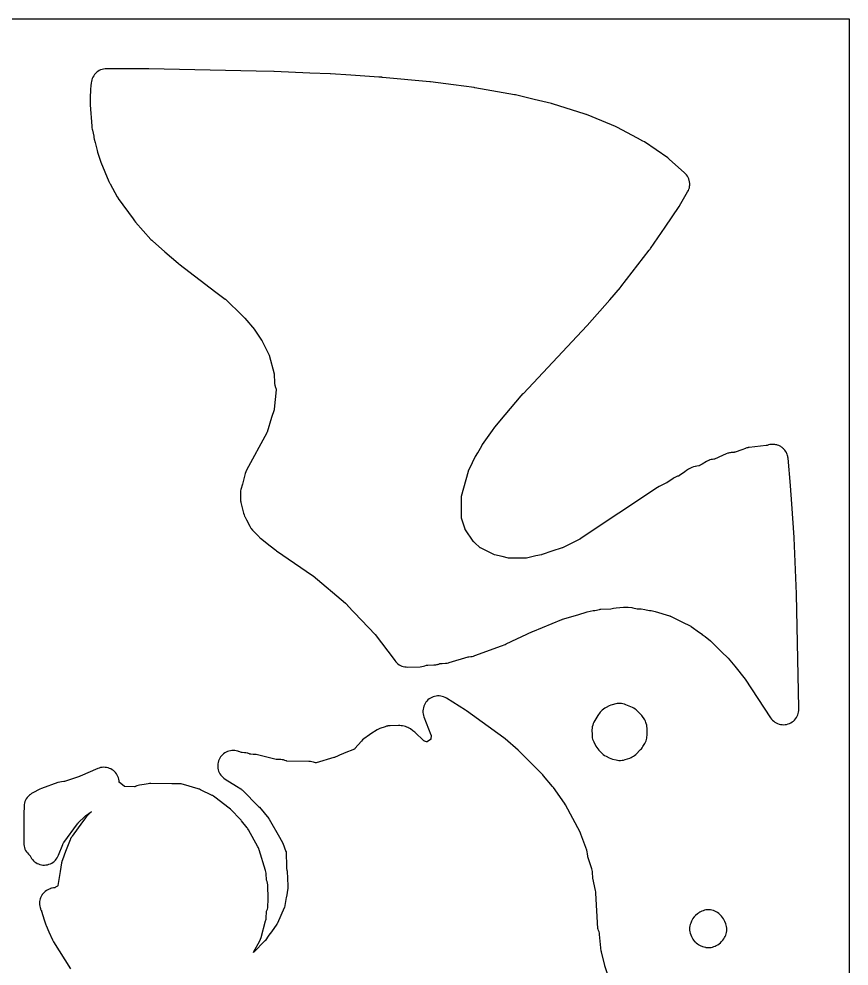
# Model space of a CAD drawing. Header units: millimetres. Extents: x 0 to 300, y 0 to 300.
# Drawn here: x 165.2 to 300, y 146.2 to 300 of the extents above; entities that cross this region are included whole.
import ezdxf

# ---------------------------------------------------------------- set-up
doc = ezdxf.new("R2010")
doc.units = ezdxf.units.MM
doc.layers.add('CUT', color=7, linetype='CONTINUOUS')

msp = doc.modelspace()

# ---------------------------------------------------------------- linework, layer by layer
at = {"layer": 'CUT'}
for points in [[(0.0501, 299.9994), (0.0614, 300), (299.9021, 300), (299.9192, 299.9992), (299.9606, 299.9971), (299.9634, 299.9386), (299.9634, 0.0614), (299.9606, 0.0029), (299.9192, 0.0008), (299.9021, 0), (0.0614, 0), (0.0501, 0.0006), (0.0029, 0.0029), (0.0006, 0.0501), (0, 0.0614), (0, 299.9386), (0.0006, 299.9499), (0.0029, 299.9971)], [(177.8548, 278.615), (177.9199, 278.3828), (178.414, 276.8983), (178.4783, 276.7264), (179.7916, 273.5738), (179.8737, 273.4049), (179.9172, 273.3154), (179.977, 273.2084), (181.1552, 271.1006), (181.2747, 270.913), (181.3098, 270.8579), (183.7009, 267.5429), (183.9453, 267.2041), (184.1041, 267.0059), (186.6179, 264.1773), (186.7357, 264.061), (186.8495, 263.9486), (188.8885, 262.1818), (191.0142, 260.34), (191.135, 260.2416), (197.1728, 255.6359), (198.6527, 254.5071), (198.7092, 254.4612), (198.7546, 254.4194), (198.7627, 254.412), (201.4227, 251.813), (201.7602, 251.4833), (201.8003, 251.4422), (201.8384, 251.3992), (203.408, 249.538), (203.4105, 249.535), (203.448, 249.4879), (203.481, 249.4417), (203.4853, 249.4357), (204.5819, 247.8086), (204.6064, 247.7695), (204.6082, 247.7667), (204.6101, 247.7636), (204.6125, 247.7598), (204.6226, 247.7438), (204.6466, 247.6995), (204.6591, 247.6764), (205.7447, 245.5098), (205.7459, 245.5072), (205.7526, 245.4928), (205.7815, 245.4173), (205.7868, 245.3994), (206.6061, 242.3852), (206.6089, 242.3738), (206.6112, 242.364), (206.6242, 242.2777), (206.6252, 242.2709), (206.6266, 242.2491), (206.6691, 240.9662), (206.6871, 240.7385), (206.7076, 240.6195), (206.7258, 240.5134), (206.7716, 240.3423), (206.7849, 240.2928), (206.9182, 239.8727), (206.9234, 239.8546), (206.9318, 239.8148), (206.9319, 239.7742), (206.9306, 239.7553), (206.6292, 236.6479), (206.6269, 236.6291), (206.6108, 236.5488), (206.6057, 236.5305), (206.2121, 235.2512), (205.4921, 232.9109), (205.486, 232.8929), (205.4558, 232.8213), (205.4541, 232.8173), (205.4454, 232.8004), (202.1303, 226.7404), (202.0012, 226.4663), (201.9063, 226.1787), (201.4536, 224.4637), (201.2198, 223.578), (201.1729, 223.3619), (201.1606, 223.2638), (201.1453, 223.1425), (201.1371, 222.9216), (201.1418, 222.289), (201.1435, 222.0536), (201.1488, 221.9748), (201.1634, 221.7571), (201.2012, 221.5556), (201.2182, 221.465), (201.6579, 219.7085), (201.7412, 219.4405), (201.8163, 219.2694), (201.854, 219.1835), (202.1276, 218.6448), (202.1276, 218.6447), (202.6436, 217.6286), (202.763, 217.4192), (202.842, 217.3073), (202.9021, 217.2222), (203.0509, 217.0495), (203.0594, 217.0396), (203.0746, 217.0236), (203.0913, 217.0059), (203.0982, 216.9987), (203.1022, 216.9944), (204.1112, 215.9314), (204.1794, 215.8647), (204.2447, 215.8009), (204.315, 215.7417), (204.3875, 215.6807), (205.9697, 214.4473), (206.9095, 213.7147), (206.9315, 213.6985), (207.0248, 213.63), (212.8424, 209.6077), (212.8884, 209.5743), (212.9327, 209.5387), (218.2052, 205.0946), (218.417, 204.8851), (218.4617, 204.8409), (218.5246, 204.7787), (218.5431, 204.7603), (223.0139, 200.0031), (226.1098, 195.9444), (226.2165, 195.7805), (226.3679, 195.5909), (226.537, 195.4168), (226.7221, 195.2599), (226.9216, 195.1218), (227.1336, 195.0036), (227.356, 194.9065), (227.5868, 194.8315), (227.8238, 194.7792), (228.0647, 194.7501), (228.3073, 194.7445), (230.3245, 194.7959), (230.5849, 194.8162), (230.8418, 194.8636), (231.0923, 194.9375), (231.3304, 195.0215), (231.3489, 195.0275), (231.3896, 195.0372), (231.4311, 195.0427), (231.4505, 195.0438), (231.451, 195.0438), (231.4643, 195.0442), (231.591, 195.0478), (232.5547, 195.075), (232.71, 195.0866), (232.7874, 195.0924), (232.8575, 195.1043), (233.0174, 195.1315), (233.1146, 195.1575), (233.2428, 195.1919), (233.3527, 195.2326), (233.4616, 195.273), (233.4974, 195.2882), (233.5156, 195.2959), (233.5207, 195.298), (233.5486, 195.3071), (233.5679, 195.3135), (233.5801, 195.3151), (233.5972, 195.3175), (233.6221, 195.3193), (233.8816, 195.3316), (233.8817, 195.3316), (234.4277, 195.3574), (234.5851, 195.3745), (234.7318, 195.3905), (234.9062, 195.4315), (235.0296, 195.4605), (238.1174, 196.3891), (238.1352, 196.394), (238.2136, 196.4093), (238.2319, 196.4116), (238.5538, 196.4424), (238.7663, 196.472), (238.9755, 196.5197), (238.9912, 196.5247), (239.0078, 196.5286), (239.112, 196.5622), (239.112, 196.5623), (239.2043, 196.592), (243.528, 198.1871), (244.104, 198.3996), (244.3108, 198.4866), (248.5758, 200.5113), (248.6043, 200.5244), (248.6077, 200.5258), (248.6331, 200.5367), (253.3031, 202.4597), (253.3493, 202.4773), (253.3613, 202.4819), (253.3932, 202.4922), (253.4206, 202.501), (255.9248, 203.2378), (257.4403, 203.6836), (258.4131, 203.9068), (258.6931, 203.9245), (258.945, 203.9533), (259.1926, 204.0074), (259.4336, 204.0864), (259.5275, 204.1225), (259.6374, 204.1648), (259.639, 204.1654), (261.2616, 204.2157), (261.5012, 204.2347), (261.7377, 204.2766), (262.157, 204.3718), (263.3419, 204.4613), (263.9516, 204.4642), (264.0879, 204.4625), (264.6825, 204.395), (264.6975, 204.3933), (264.8517, 204.3421), (265.0831, 204.2775), (265.3197, 204.2354), (265.5593, 204.2162), (266.0677, 204.1999), (266.1369, 204.1892), (266.1855, 204.1816), (266.2301, 204.1747), (266.7978, 204.0865), (267.0065, 204.0144), (267.2709, 203.9541), (267.5403, 203.9229), (267.8354, 203.9048), (268.507, 203.7554), (270.8005, 203.0674), (270.8699, 203.0441), (270.9368, 203.0189), (270.9512, 203.0122), (271.1791, 202.8984), (271.1792, 202.8983), (272.8147, 202.0815), (274.2467, 201.363), (274.251, 201.3607), (274.2801, 201.3434), (274.2931, 201.3352), (274.3167, 201.3205), (274.3478, 201.2997), (275.6827, 200.3491), (276.0926, 200.0572), (276.1151, 200.0411), (276.6125, 199.6869), (277.4616, 198.9873), (278.7864, 197.6983), (279.265, 197.2196), (280.3142, 196.164), (281.4235, 194.8987), (283.0754, 192.7692), (287.2278, 186.499), (287.3747, 186.2995), (287.5406, 186.1155), (287.7238, 185.9488), (287.9227, 185.8011), (288.1352, 185.6738), (288.3593, 185.5681), (288.5927, 185.4851), (288.8332, 185.4257), (289.0784, 185.3903), (289.3259, 185.3794), (289.5732, 185.393), (289.818, 185.4311), (290.0579, 185.4931), (290.2904, 185.5787), (290.5133, 185.6868), (290.7244, 185.8164), (290.9216, 185.9663), (291.1031, 186.135), (291.2669, 186.3208), (291.4116, 186.5219), (291.5356, 186.7363), (291.6378, 186.962), (291.7172, 187.1967), (291.7729, 187.438), (291.8045, 187.6838), (291.8117, 187.9314), (291.8083, 188.0942), (291.4231, 206.6), (291.4222, 206.6274), (291.4213, 206.6559), (291.0299, 215.7173), (291.0293, 215.7275), (291.0269, 215.7717), (290.6699, 221.2597), (290.4812, 224.1593), (290.4756, 224.2306), (290.0613, 228.6447), (290.0335, 228.8388), (290.0267, 228.8859), (290.013, 228.9422), (289.9689, 229.1225), (289.8979, 229.3248), (289.8883, 229.3524), (289.8752, 229.3805), (289.8752, 229.3806), (289.7857, 229.5733), (289.662, 229.7832), (289.5186, 229.9801), (289.3865, 230.1286), (289.3566, 230.1621), (289.2844, 230.2289), (289.1777, 230.3275), (289.1151, 230.3749), (288.9836, 230.4746), (288.8719, 230.5433), (288.7761, 230.6022), (288.5571, 230.7089), (288.3288, 230.7939), (288.226, 230.8211), (288.0933, 230.8562), (287.8936, 230.8887), (287.8528, 230.8953), (287.8015, 230.8986), (287.6097, 230.9108), (287.3662, 230.9026), (287.1247, 230.8707), (286.8875, 230.8155), (286.6567, 230.7374), (286.6203, 230.7231), (286.6047, 230.7174), (286.5699, 230.7072), (286.5459, 230.7024), (286.5343, 230.7001), (286.5182, 230.698), (283.7419, 230.3986), (283.607, 230.3785), (283.539, 230.3683), (283.3393, 230.3214), (283.2199, 230.2828), (283.2198, 230.2828), (283.1441, 230.2584), (282.5368, 230.0341), (282.5367, 230.0341), (281.455, 229.6348), (281.4388, 229.6293), (281.403, 229.6196), (281.3663, 229.6133), (281.3498, 229.6116), (281.2885, 229.6067), (280.8073, 229.5683), (280.6588, 229.5479), (280.5279, 229.53), (280.3801, 229.4924), (280.2545, 229.4604), (279.9907, 229.3605), (279.4231, 229.1081), (279.423, 229.1081), (279.4229, 229.108), (278.1108, 228.5245), (278.0935, 228.5173), (278.0552, 228.5047), (278.0245, 228.4979), (278.0159, 228.496), (277.9974, 228.4933), (277.8163, 228.4715), (277.5559, 228.4262), (277.3525, 228.3681), (277.3017, 228.3535), (277.267, 228.3396), (277.0565, 228.2545), (276.8233, 228.1301), (276.1136, 227.7021), (275.7, 227.4526), (275.6832, 227.4431), (275.6455, 227.4254), (275.6066, 227.4162), (275.6051, 227.4158), (275.5978, 227.4147), (275.5859, 227.4128), (275.2459, 227.3688), (275.0086, 227.3244), (274.9707, 227.3173), (274.703, 227.2354), (274.4461, 227.1241), (273.9142, 226.8572), (273.7448, 226.7639), (273.5831, 226.6577), (273.2982, 226.4544), (272.4166, 225.8254), (272.4021, 225.8155), (272.3736, 225.7989), (272.3697, 225.7967), (272.3598, 225.7932), (272.3342, 225.7841), (272.3174, 225.7795), (272.2446, 225.7611), (272.2235, 225.7558), (272.1128, 225.7223), (272.0004, 225.6884), (271.7844, 225.6004), (271.5776, 225.4927), (271.5562, 225.4789), (271.3817, 225.3662), (271.1774, 225.2203), (270.4378, 224.6922), (270.4343, 224.6899), (270.4334, 224.6893), (270.3649, 224.6481), (270.3636, 224.6474), (270.3487, 224.6397), (269.1491, 224.054), (268.8627, 223.89), (256.2913, 215.5401), (256.2792, 215.5326), (256.2287, 215.5012), (256.1638, 215.4663), (255.6974, 215.2337), (253.5279, 214.1518), (253.4516, 214.117), (253.3731, 214.0877), (251.7162, 213.5352), (251.7161, 213.5352), (251.716, 213.5351), (251.7158, 213.5351), (250.1447, 213.0111), (250.1423, 213.0104), (250.0836, 212.9926), (250.0508, 212.9845), (250.0217, 212.9773), (249.1272, 212.7821), (249.1271, 212.7821), (247.5649, 212.4412), (247.5479, 212.438), (247.5453, 212.4375), (247.4601, 212.4281), (247.4403, 212.4276), (244.7858, 212.418), (244.7795, 212.4182), (244.7634, 212.4186), (244.6671, 212.4298), (244.6451, 212.4344), (243.6666, 212.6693), (242.3943, 212.9747), (242.3737, 212.9802), (242.2873, 213.0117), (242.2842, 213.0131), (242.268, 213.0206), (240.1109, 214.0956), (240.0952, 214.1039), (240.0774, 214.1149), (240.0629, 214.124), (240.0326, 214.1471), (240.0259, 214.1529), (240.0193, 214.1587), (239.2122, 214.9029), (239.0272, 215.0735), (239.0123, 215.088), (238.9537, 215.1554), (238.9415, 215.1721), (237.6668, 217.0126), (237.6572, 217.0272), (237.6568, 217.0278), (237.6377, 217.0621), (237.6339, 217.0708), (237.622, 217.0981), (237.6174, 217.1111), (237.6159, 217.1153), (237.5578, 217.294), (237.0796, 218.7643), (237.0796, 218.7645), (237.0796, 218.7646), (237.0795, 218.7646), (237.0741, 218.7828), (237.0655, 218.8227), (237.0609, 218.8633), (237.0602, 218.8822), (237.0198, 222.4486), (237.0205, 222.4575), (237.0272, 222.4951), (237.0316, 222.5122), (238.1587, 226.5698), (238.1638, 226.5867), (238.1847, 226.6413), (238.2099, 226.697), (238.8456, 227.9838), (238.8456, 227.9839), (239.2782, 228.8594), (239.286, 228.8745), (239.2961, 228.8943), (239.3152, 228.9286), (239.6777, 229.5548), (240.097, 230.2793), (240.0971, 230.2793), (240.396, 230.7957), (240.4028, 230.8069), (240.4235, 230.8409), (240.4529, 230.8848), (242.0538, 233.1587), (242.4311, 233.6947), (242.4632, 233.738), (242.4971, 233.7799), (243.2408, 234.6561), (246.741, 238.7796), (246.7411, 238.7797), (246.7412, 238.7798), (247.0483, 239.1416), (247.0485, 239.1418), (247.0684, 239.1647), (247.0871, 239.1851), (247.0891, 239.1873), (257.3989, 250.1401), (257.4667, 250.2151), (261.1014, 254.4037), (261.1014, 254.4038), (261.1015, 254.4038), (262.8353, 256.4018), (262.8569, 256.4282), (262.9238, 256.5098), (267.5222, 262.4489), (267.6451, 262.6076), (267.7335, 262.7293), (270.099, 266.197), (270.0991, 266.1971), (270.0991, 266.1972), (272.3629, 269.5159), (272.4254, 269.6147), (272.457, 269.6648), (273.7591, 271.8964), (273.8454, 272.0625), (273.8723, 272.1143), (273.9635, 272.3422), (274.032, 272.5779), (274.036, 272.5992), (274.077, 272.8193), (274.0906, 272.9765), (274.0981, 273.0638), (274.0968, 273.1716), (274.0951, 273.3093), (274.0801, 273.4452), (274.0681, 273.5533), (274.0173, 273.7935), (273.9698, 273.9435), (273.9431, 274.0275), (273.9041, 274.1185), (273.8464, 274.2531), (273.728, 274.4682), (273.5891, 274.6706), (273.431, 274.8584), (273.2552, 275.0298), (270.7585, 277.2359), (270.5183, 277.4233), (266.728, 280.0263), (266.4871, 280.1725), (265.6132, 280.6375), (262.2596, 282.4221), (262.0356, 282.5274), (258.2612, 284.0788), (257.3266, 284.463), (257.268, 284.4842), (257.1271, 284.5353), (251.8131, 286.2087), (251.7477, 286.2268), (251.6423, 286.2559), (248.8434, 286.9235), (245.7864, 287.6528), (245.6464, 287.6819), (245.6463, 287.6819), (245.6454, 287.6821), (239.2094, 288.8304), (239.18, 288.8349), (239.095, 288.848), (235.7541, 289.2856), (232.0035, 289.7769), (231.9625, 289.7815), (231.9123, 289.7871), (224.195, 290.5112), (224.1334, 290.516), (224.1238, 290.5168), (223.5982, 290.551), (223.598, 290.551), (219.0844, 290.8448), (215.7609, 291.0612), (215.7064, 291.0641), (212.4355, 291.2055), (206.6203, 291.4569), (206.5731, 291.4584), (206.5644, 291.4587), (203.7159, 291.518), (186.2595, 291.8815), (186.2155, 291.882), (179.5049, 291.9038), (179.414, 291.9041), (179.1661, 291.8926), (178.9205, 291.8565), (178.6798, 291.7964), (178.4462, 291.7126), (178.222, 291.6061), (178.0096, 291.4779), (177.8109, 291.3292), (177.6279, 291.1616), (177.4624, 290.9767), (177.316, 290.7762), (177.1903, 290.5623), (177.0864, 290.3369), (177.0053, 290.1024), (176.9479, 289.8609), (176.9148, 289.615), (176.8732, 289.1245), (176.8404, 288.9884), (176.8084, 288.7797), (176.7942, 288.569), (176.7805, 288.0298), (176.7484, 287.65), (176.7439, 287.2895), (176.7565, 287.08), (176.7365, 286.2884), (176.7434, 286.029), (177.0162, 282.562), (177.0368, 282.4028), (177.0415, 282.3242), (177.0623, 282.1192), (177.0999, 281.9165), (177.3145, 280.9783), (177.3412, 280.7336), (177.403, 280.459), (177.5556, 279.9238)], [(258.2195, 184.5265), (258.229, 183.721), (258.2422, 183.492), (258.2763, 183.2652), (258.3311, 183.0425), (258.4061, 182.8258), (258.5006, 182.6168), (258.8754, 181.8802), (259.0063, 181.6531), (259.1604, 181.441), (259.3358, 181.2461), (259.8654, 180.7166), (260.0603, 180.5411), (260.2726, 180.387), (260.4998, 180.2559), (261.0219, 179.9904), (261.2852, 179.8751), (261.56, 179.7907), (262.1529, 179.6453), (262.3563, 179.6043), (262.5623, 179.5804), (262.7697, 179.5735), (262.8394, 179.5741), (263.0998, 179.59), (263.3572, 179.6329), (263.6086, 179.7024), (264.3497, 179.9494), (264.5648, 180.0324), (264.7714, 180.1348), (264.9677, 180.2558), (265.152, 180.3943), (265.3227, 180.5493), (266.104, 181.3271), (266.2433, 181.4775), (266.3697, 181.6388), (266.4825, 181.81), (266.8025, 182.3419), (266.91, 182.5403), (266.9992, 182.7476), (267.0693, 182.9621), (267.1197, 183.182), (267.1502, 183.4056), (267.1603, 183.631), (267.1602, 184.79), (267.1458, 185.0579), (267.1028, 185.3227), (267.0316, 185.5814), (266.9808, 185.7336), (266.8981, 185.9479), (266.7962, 186.1536), (266.6758, 186.3491), (266.4472, 186.6849), (266.3098, 186.8681), (266.1562, 187.0379), (265.5858, 187.6132), (265.4126, 187.7722), (265.2253, 187.9143), (265.0254, 188.0381), (264.8148, 188.1425), (263.7353, 188.6161), (263.4998, 188.7056), (263.2565, 188.7709), (263.0079, 188.8114), (262.7564, 188.8267), (262.733, 188.8269), (262.5205, 188.82), (262.3094, 188.7951), (262.1011, 188.7524), (261.5265, 188.6087), (261.26, 188.526), (261.0044, 188.4142), (260.5183, 188.1683), (260.2922, 188.0387), (260.0808, 187.8862), (259.8865, 187.7126), (259.5712, 187.4), (259.4191, 187.235), (259.2824, 187.0569), (259.1622, 186.8673), (258.5499, 185.7984), (258.4303, 185.561), (258.3365, 185.3123), (258.2696, 185.055), (258.2305, 184.7921)], [(275.5378, 149.6604), (275.568, 149.642), (275.7947, 149.5335), (276.1853, 149.3702), (276.1891, 149.3686), (276.4076, 149.289), (276.4242, 149.2846), (276.4301, 149.2825), (276.4624, 149.2746), (276.6325, 149.23), (276.67, 149.2238), (276.6826, 149.2207), (276.7185, 149.2158), (276.862, 149.1922), (276.9229, 149.1879), (276.9403, 149.1855), (276.97, 149.1846), (277.0939, 149.1758), (277.1817, 149.1778), (277.2001, 149.1772), (277.2204, 149.1787), (277.3264, 149.1811), (277.4462, 149.195), (277.4595, 149.196), (277.4689, 149.1977), (277.5574, 149.208), (277.7848, 149.2561), (278.0069, 149.3253), (278.2215, 149.4147), (278.3974, 149.4978), (278.6387, 149.6285), (278.8643, 149.7849), (279.0713, 149.965), (279.0759, 149.9694), (279.2722, 150.1601), (279.4539, 150.3565), (279.6135, 150.5712), (279.7493, 150.8017), (279.8433, 150.9829), (279.8452, 150.9866), (279.9435, 151.2001), (280.0214, 151.4219), (280.0781, 151.65), (280.1131, 151.8825), (280.1262, 152.1172), (280.1171, 152.3521), (280.086, 152.5852), (280.0331, 152.8142), (279.959, 153.0373), (279.8161, 153.408), (279.7122, 153.6412), (279.6566, 153.738), (279.5855, 153.8631), (279.4384, 154.0699), (279.271, 154.2608), (278.9784, 154.562), (278.7989, 154.7296), (278.6037, 154.8787), (278.3949, 155.0079), (278.1744, 155.1161), (277.9444, 155.2021), (277.707, 155.2651), (277.4646, 155.3045), (277.4437, 155.3058), (277.4347, 155.3072), (277.3452, 155.312), (277.2195, 155.32), (277.2077, 155.3201), (277.1997, 155.3199), (277.1883, 155.3205), (277.1676, 155.3206), (277, 155.3137), (276.9852, 155.3133), (276.9833, 155.313), (276.9412, 155.3113), (276.7166, 155.2816), (276.4957, 155.2317), (276.2801, 155.162), (276.0718, 155.0731), (275.7499, 154.9181), (275.5766, 154.8223), (275.5397, 154.8027), (275.5338, 154.7987), (275.5045, 154.7825), (275.3282, 154.6574), (275.3056, 154.6418), (275.3024, 154.6391), (275.2758, 154.6202), (275.0994, 154.4625), (275.0913, 154.4555), (275.0889, 154.4531), (275.0668, 154.4334), (274.9963, 154.3629), (274.9657, 154.3331), (274.9557, 154.3223), (274.9248, 154.2914), (274.836, 154.1934), (274.7948, 154.149), (274.7897, 154.1422), (274.7579, 154.107), (274.6102, 153.907), (274.483, 153.6932), (274.3778, 153.4679), (274.2509, 153.157), (274.1711, 152.931), (274.1134, 152.6984), (274.0781, 152.4614), (274.0657, 152.2221), (274.0763, 151.9827), (274.1098, 151.7454), (274.1101, 151.7442), (274.1118, 151.7323), (274.169, 151.4956), (274.2489, 151.2656), (274.3618, 150.9858), (274.4636, 150.7649), (274.5864, 150.5551), (274.729, 150.3581), (274.89, 150.1759), (274.9372, 150.1275), (274.9687, 150.0951), (275.153, 149.9242), (275.3534, 149.7727)]]:
    msp.add_lwpolyline(points, close=True, dxfattribs=at)
msp.add_lwpolyline([(260.8773, 144.5841), (260.3298, 146.2149), (260.3154, 146.2606), (260.3029, 146.3069), (259.7682, 148.4588), (259.7512, 148.5387), (259.7398, 148.6197), (259.4535, 151.3012), (259.4192, 151.5257), (259.3646, 151.7462), (259.2902, 151.9609), (259.2172, 152.1442), (259.2102, 152.1633), (259.1985, 152.2053), (259.1914, 152.2484), (259.1898, 152.2686), (258.8749, 158.0345), (258.8547, 158.243), (258.8171, 158.4491), (258.3689, 160.433), (258.3678, 160.4384), (258.3561, 160.522), (258.3547, 160.5411), (258.3179, 161.3195), (258.2975, 161.5409), (258.2576, 161.7596), (258.1984, 161.9739), (257.5642, 163.9263), (257.5586, 163.9451), (257.541, 164.0278), (257.5384, 164.0473), (257.4989, 164.42), (257.4485, 164.7198), (257.3622, 165.0113), (256.4217, 167.5962), (256.2814, 167.912), (253.9321, 172.3455), (253.7641, 172.6186), (251.9595, 175.17), (251.822, 175.347), (250.356, 177.069), (250.2267, 177.2096), (246.3426, 181.1228), (246.2118, 181.2454), (244.1021, 183.0862), (243.9332, 183.2211), (237.8752, 187.6468), (237.7118, 187.7565), (234.5882, 189.6811), (234.3699, 189.801), (234.1408, 189.8986), (233.9031, 189.9729), (233.6592, 190.0232), (233.4115, 190.049), (233.1624, 190.05), (232.9145, 190.0262), (232.6702, 189.9779), (232.4319, 189.9055), (232.202, 189.8098), (231.9828, 189.6917), (231.7764, 189.5523), (231.5849, 189.3931), (231.4102, 189.2156), (231.254, 189.0217), (231.1178, 188.8131), (231.0031, 188.5921), (230.911, 188.3607), (230.8423, 188.1213), (230.7978, 187.8763), (230.7779, 187.628), (230.7828, 187.379), (230.8125, 187.1318), (230.8666, 186.8887), (230.9446, 186.6522), (232.0825, 183.7048), (232.0883, 183.6887), (232.0984, 183.6532), (232.0984, 183.6161), (232.0973, 183.5994), (232.0466, 183.041), (232.0444, 183.0223), (232.0368, 182.983), (232.0053, 182.9584), (231.9896, 182.9479), (231.4634, 182.6167), (231.4484, 182.6078), (231.4154, 182.591), (231.379, 182.598), (231.3622, 182.6025), (231.0339, 182.6981), (231.017, 182.7035), (230.9817, 182.7175), (230.9517, 182.7409), (230.9385, 182.7527), (229.4545, 184.155), (229.3102, 184.2813), (229.1566, 184.3961), (228.7384, 184.6845), (228.5415, 184.8071), (228.4093, 184.8733), (228.3684, 184.8958), (228.3381, 184.909), (228.3341, 184.911), (228.3283, 184.9133), (228.1547, 184.9887), (227.9332, 185.0613), (227.7049, 185.1244), (227.4805, 185.1755), (227.2523, 185.2058), (227.236, 185.2064), (227.2236, 185.2088), (227.0142, 185.2311), (226.8037, 185.2357), (225.4652, 185.2084), (225.2864, 185.1947), (225.2802, 185.1944), (225.2776, 185.1941), (225.1874, 185.1872), (225.0831, 185.1674), (225.0656, 185.165), (225.0408, 185.1594), (224.9137, 185.1352), (224.8561, 185.1175), (224.8544, 185.1171), (224.8423, 185.1132), (224.6474, 185.0531), (223.783, 184.7328), (223.5589, 184.637), (223.3452, 184.52), (222.2945, 183.8759), (222.1098, 183.751), (221.1795, 183.0596), (220.9757, 182.8908), (220.7909, 182.7013), (219.7288, 181.49), (219.7173, 181.4774), (219.6907, 181.4522), (219.6582, 181.435), (219.6431, 181.4283), (217.9621, 180.7261), (217.8856, 180.6942), (217.2244, 180.418), (216.9958, 180.3225), (216.9957, 180.3225), (216.3984, 180.0729), (216.3404, 180.0505), (216.2813, 180.031), (213.4562, 179.1841), (213.4378, 179.1791), (213.4345, 179.1785), (213.4337, 179.1785), (213.4172, 179.1796), (213.3814, 179.1844), (213.3462, 179.1923), (213.3307, 179.1969), (213.0006, 179.3027), (212.7626, 179.3663), (212.5194, 179.4061), (212.2736, 179.4219), (212.2674, 179.4219), (212.2656, 179.4221), (208.6586, 179.4783), (208.6399, 179.479), (208.6235, 179.481), (208.593, 179.4905), (208.5762, 179.4972), (208.5463, 179.5099), (208.3365, 179.5881), (208.1207, 179.6471), (207.9003, 179.6867), (207.6774, 179.7063), (207.658, 179.7072), (207.0443, 179.7337), (207.0283, 179.7348), (207.0265, 179.7349), (206.9682, 179.743), (206.9499, 179.7456), (206.9324, 179.7493), (203.889, 180.4731), (203.6777, 180.5138), (203.5482, 180.5274), (203.4637, 180.5362), (203.1852, 180.5533), (202.8129, 180.5762), (202.795, 180.5777), (202.7798, 180.5801), (202.7568, 180.5838), (202.7204, 180.597), (202.6787, 180.6157), (202.6332, 180.6337), (202.4694, 180.6984), (202.3326, 180.7387), (202.2536, 180.762), (202.0329, 180.8059), (201.8092, 180.8297), (201.4434, 180.8522), (201.4206, 180.8543), (201.3237, 180.8722), (201.3073, 180.8768), (200.8781, 181.0129), (200.8503, 181.0202), (200.7053, 181.0658), (200.4716, 181.127), (200.233, 181.1654), (199.9919, 181.1806), (199.7505, 181.1724), (199.5109, 181.1409), (199.2755, 181.0865), (199.0465, 181.0096), (198.826, 180.911), (198.616, 180.7915), (198.4185, 180.6524), (198.2354, 180.4948), (198.0683, 180.3203), (197.9189, 180.1304), (197.7885, 179.9271), (197.6783, 179.7121), (197.5894, 179.4874), (197.5226, 179.2552), (197.4785, 179.0177), (197.4576, 178.777), (197.46, 178.5354), (197.4856, 178.2952), (197.5344, 178.0586), (197.6058, 177.8278), (197.6991, 177.605), (197.8135, 177.3922), (197.9478, 177.1914), (198.101, 177.0045), (198.2715, 176.8333), (198.4576, 176.6794), (198.6578, 176.5441), (200.5155, 175.4157), (201.194, 174.9772), (201.3023, 174.8787), (201.3816, 174.8067), (201.3895, 174.7995), (201.4685, 174.7277), (204.0895, 172.1137), (204.2171, 171.9827), (205.7353, 170.1642), (205.7388, 170.1599), (205.7747, 170.1087), (205.8085, 170.0532), (207.5011, 167.1021), (208.0407, 166.1143), (208.5406, 164.8083), (208.5502, 164.778), (208.5517, 164.7729), (208.5605, 164.7347), (208.5621, 164.7201), (208.5632, 164.6959), (208.6128, 162.3054), (208.6331, 162.0352), (208.6825, 161.7687), (208.7304, 161.5711), (208.8535, 159.2105), (208.8498, 158.8059), (208.5998, 157.4339), (208.5977, 157.4225), (208.5814, 157.3326), (208.3432, 156.0252), (208.2781, 155.6966), (208.2754, 155.6845), (208.2597, 155.6335), (208.2513, 155.613), (207.1657, 153.1604), (207.1624, 153.1539), (207.1201, 153.0773), (207.0918, 153.0338), (207.0525, 152.9759), (206.1924, 151.7576), (205.776, 151.1679), (205.5605, 150.8627), (205.3905, 150.6219), (205.1476, 150.2779), (205.1269, 150.257), (203.3329, 148.4567), (203.2534, 148.3685), (203.2532, 148.3731), (203.2795, 148.4278), (204.2914, 150.294), (204.399, 150.5231), (204.4142, 150.5556), (204.5061, 150.8297), (205.2386, 153.5243), (205.261, 153.6293), (205.2963, 153.7948), (205.3175, 154.0074), (205.3238, 154.0701), (205.362, 154.9385), (205.3636, 154.9598), (205.3702, 155.0034), (205.3816, 155.046), (205.3887, 155.0662), (205.444, 155.2096), (205.4788, 155.3133), (205.5136, 155.4169), (205.5648, 155.6295), (205.5803, 155.7329), (205.5972, 155.8457), (205.604, 155.9557), (205.6106, 156.064), (205.6226, 156.7383), (205.6318, 157.2612), (205.632, 157.2964), (205.6321, 157.331), (205.6141, 159.0936), (205.5963, 159.3673), (205.5935, 159.383), (205.5485, 159.6374), (205.4715, 159.9007), (205.3871, 160.1396), (205.381, 160.1584), (205.3714, 160.1978), (205.3692, 160.2128), (205.3657, 160.238), (205.3654, 160.2421), (205.3643, 160.2577), (205.3301, 161.0741), (205.3216, 161.1741), (205.3121, 161.287), (205.278, 161.4854), (205.2759, 161.4975), (205.2219, 161.7042), (204.1926, 165.0523), (204.1534, 165.1599), (204.1048, 165.293), (204.071, 165.3626), (203.9929, 165.5234), (202.4602, 168.3072), (202.3557, 168.4801), (202.2852, 168.5779), (202.2376, 168.644), (201.3425, 169.7856), (201.27, 169.8679), (201.1547, 169.9989), (199.5657, 171.6093), (199.5234, 171.6465), (199.3036, 171.8402), (196.9857, 173.6104), (196.7916, 173.7446), (196.5857, 173.8599), (196.5659, 173.8698), (194.6663, 174.8189), (194.4701, 174.9064), (194.4646, 174.9088), (194.2963, 174.9666), (194.2557, 174.9806), (191.8831, 175.6799), (191.6566, 175.7353), (191.5362, 175.7531), (191.4259, 175.7694), (191.2531, 175.7786), (191.1931, 175.7818), (190.0183, 175.7897), (186.5869, 175.8128), (186.403, 175.8062), (186.3742, 175.8051), (186.1629, 175.7794), (185.4872, 175.6679), (184.7645, 175.5486), (184.5392, 175.5006), (184.3193, 175.4321), (184.1067, 175.3437), (184.0557, 175.3197), (184.0023, 175.2976), (183.9446, 175.2964), (182.3806, 175.3384), (182.3609, 175.3394), (182.3191, 175.345), (182.2833, 175.3673), (182.2675, 175.379), (181.5163, 175.9658), (181.5025, 175.9772), (181.4748, 176.0034), (181.4698, 176.0412), (181.4669, 176.0894), (181.4654, 176.0893), (181.4489, 176.2848), (181.4052, 176.5233), (181.3386, 176.7564), (181.2497, 176.982), (181.1394, 177.198), (181.0087, 177.4022), (180.8588, 177.5928), (180.6912, 177.7679), (180.5074, 177.9261), (180.3091, 178.0656), (180.0982, 178.1853), (179.8768, 178.284), (179.6468, 178.3608), (179.4105, 178.415), (179.17, 178.446), (178.9276, 178.4536), (178.6857, 178.4376), (178.4465, 178.3983), (178.2121, 178.336), (177.9849, 178.2513), (175.1205, 177.0221), (175.0744, 177.0034), (175.0275, 176.9867), (172.5981, 176.1764), (172.5787, 176.1705), (172.4929, 176.1519), (172.4728, 176.1492), (172.1031, 176.1101), (171.8026, 176.0595), (171.5104, 175.9728), (168.8559, 175.0051), (168.5846, 174.8876), (167.4155, 174.2968), (167.2183, 174.1857), (167.0319, 174.0572), (166.8579, 173.9123), (166.8318, 173.8884), (166.6593, 173.7149), (166.5047, 173.5253), (166.3693, 173.3216), (166.2545, 173.1055), (166.1614, 172.8794), (166.0908, 172.6451), (166.0434, 172.4051), (166.0197, 172.1617), (165.9588, 170.8946), (165.956, 170.7711), (165.9624, 166.1536), (165.9751, 165.9058), (166.0122, 165.6605), (166.0735, 165.42), (166.1583, 165.1869), (166.2658, 164.9633), (166.395, 164.7514), (166.5445, 164.5534), (166.7129, 164.3712), (166.8985, 164.2066), (166.9533, 164.1626), (166.9788, 164.1026), (167.0866, 163.8801), (167.2158, 163.6694), (167.3651, 163.4725), (167.5332, 163.2913), (167.7183, 163.1276), (167.9187, 162.9829), (168.1324, 162.8588), (168.3573, 162.7563), (168.5912, 162.6766), (168.8319, 162.6203), (169.0769, 162.5881), (169.324, 162.5803), (169.5705, 162.5968), (169.8143, 162.6377), (170.0528, 162.7024), (170.2838, 162.7903), (170.5049, 162.9006), (170.7141, 163.0322), (170.9093, 163.1838), (171.0886, 163.354), (171.2501, 163.541), (171.3925, 163.743), (171.5141, 163.9582), (171.614, 164.1843), (172.2792, 165.9179), (172.3003, 165.9695), (172.3074, 165.9857), (172.3541, 166.0811), (172.4092, 166.172), (172.419, 166.1867), (172.451, 166.2323), (174.7051, 169.2983), (174.738, 169.3412), (174.7487, 169.3545), (174.8199, 169.4356), (174.8318, 169.448), (174.8699, 169.4862), (175.8204, 170.3968), (175.8844, 170.4541), (175.9383, 170.499), (176.006, 170.5517), (176.9074, 171.2042), (176.9372, 171.2236), (176.9128, 171.1978), (176.7141, 171.0074), (176.333, 170.6423), (176.2596, 170.5656), (176.1836, 170.4863), (176.0777, 170.3545), (176.0483, 170.3179), (175.5129, 169.5897), (173.8032, 167.2641), (173.7458, 167.1782), (173.6794, 167.0789), (173.6343, 166.9963), (173.5725, 166.8833), (173.5275, 166.7801), (173.4834, 166.679), (172.7463, 164.758), (172.7463, 164.7579), (172.7463, 164.7578), (172.2329, 163.4199), (172.1554, 163.1836), (172.1321, 163.0776), (172.1019, 162.9407), (171.8621, 161.5213), (171.4779, 159.2476), (171.4744, 159.2296), (171.474, 159.2277), (171.4648, 159.1944), (171.463, 159.1879), (171.44, 159.1694), (171.4308, 159.1619), (171.414, 159.1505), (171.124, 158.9628), (171.0173, 158.8938), (171.0013, 158.884), (170.9668, 158.8662), (170.8961, 158.8595), (170.7936, 158.8549), (170.5522, 158.82), (170.476, 158.8013), (170.3153, 158.7619), (170.2538, 158.7402), (170.0852, 158.6809), (169.8641, 158.5778), (169.6541, 158.4537), (169.4572, 158.3098), (169.4542, 158.3071), (169.2752, 158.1473), (169.11, 157.9678), (169.0099, 157.8353), (168.963, 157.7732), (168.8846, 157.6451), (168.8357, 157.5651), (168.7293, 157.3456), (168.7002, 157.2667), (168.6448, 157.1167), (168.5829, 156.8808), (168.5444, 156.6399), (168.5296, 156.3964), (168.5385, 156.1527), (168.5711, 155.9109), (168.6272, 155.6735), (168.6806, 155.5174), (168.7061, 155.4427), (168.7355, 155.3781), (168.8072, 155.2207), (168.8081, 155.2189), (168.8143, 155.206), (168.8161, 155.2023), (168.8342, 155.1575), (168.8447, 155.1314), (168.8452, 155.1299), (168.8504, 155.1139), (169.272, 153.702), (169.4687, 153.043), (169.5325, 152.8705), (169.5794, 152.7437), (170.0298, 151.7294), (170.6044, 150.4353), (170.6595, 150.3322), (170.775, 150.1158), (173.5376, 145.7378)], dxfattribs=at)

doc.saveas('drawing.dxf')
